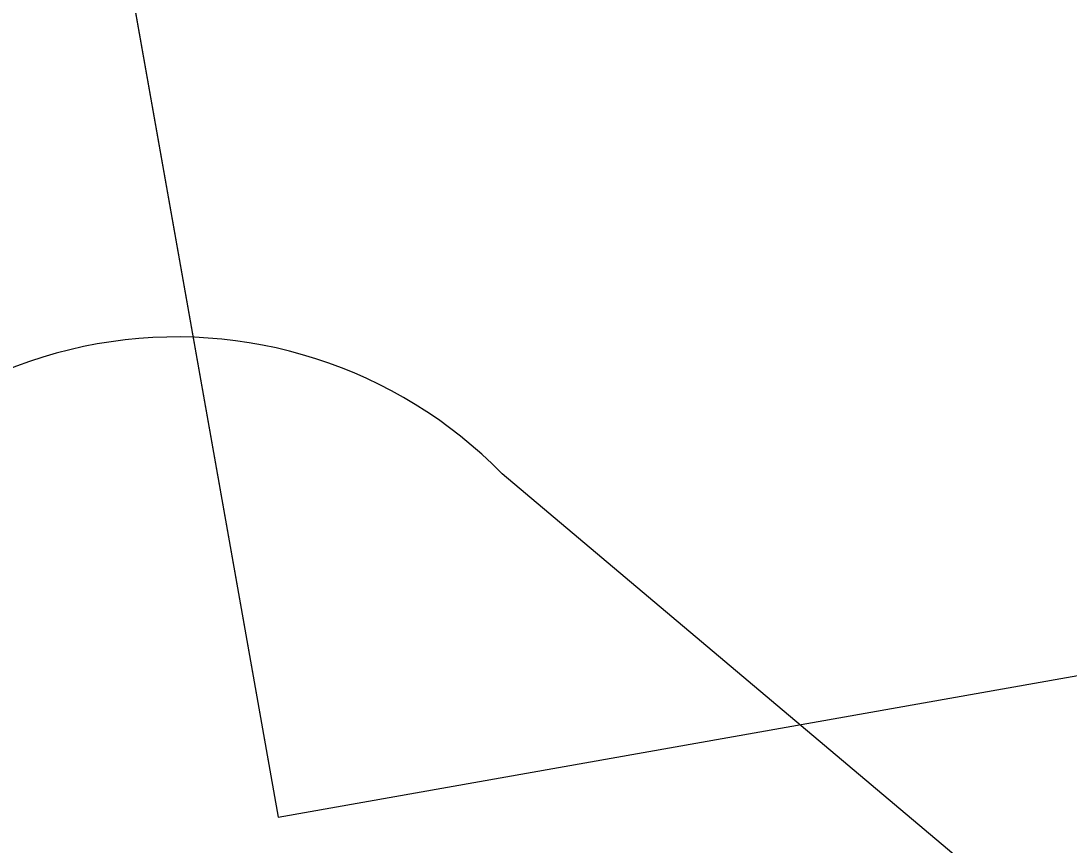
# Model space of a CAD drawing. Header units: millimetres. Extents: x -13407 to 95998, y -2611 to 109495.
# Drawn here: x 15222.099 to 15222.8, y 50708.769 to 50709.321 of the extents above; entities that cross this region are included whole.
import ezdxf
from ezdxf import colors
from ezdxf.entities.mleader import LeaderData, LeaderLine
from ezdxf.math import Vec2, Vec3

# ---------------------------------------------------------------- set-up
doc = ezdxf.new("R2010")
doc.units = ezdxf.units.MM
for name, color, linetype, lineweight in [('АР_Отметки', 250, 'Continuous', 15), ('АР_Размеры', 175, 'Continuous', 9), ('АР_Сущ Несущая стена', 202, 'Continuous', 30)]:
    doc.layers.add(name, color=color, linetype=linetype, lineweight=lineweight)
doc.styles.add('ISOCPEUR', font='isocpeur.ttf', dxfattribs={"width": 0.7})

# ---------------------------------------------------------------- blocks, each defined once
blk = doc.blocks.new('_DotSmall')
at = {"color": 0, "linetype": 'ByBlock', "const_width": 0.5}
blk.add_lwpolyline([(-0.0625, 0, 1), (0.0625, 0, 1)], format="xyb", close=True, dxfattribs=at)

msp = doc.modelspace()

# ---------------------------------------------------------------- linework, layer by layer
at = {"layer": 'АР_Размеры', "color": 5}
msp.add_lwpolyline([(15222.27068, 50708.78751), (15272.55145, 50717.69913), (15272.38122, 50718.65956), (15222.10046, 50709.74794)], close=True, dxfattribs=at)
msp.add_lwpolyline([(15222.27068, 50708.78751), (15272.55145, 50717.69913), (15272.38122, 50718.65956), (15222.10046, 50709.74794)], close=True, dxfattribs=at)
msp.add_lwpolyline([(15222.27068, 50708.78751), (15272.55145, 50717.69913), (15272.38122, 50718.65956), (15222.10046, 50709.74794)], close=True, dxfattribs=at)
msp.add_lwpolyline([(15222.27068, 50708.78751), (15272.55145, 50717.69913), (15272.38122, 50718.65956), (15222.10046, 50709.74794)], close=True, dxfattribs=at)
msp.add_lwpolyline([(15222.27068, 50708.78751), (15272.55145, 50717.69913), (15272.38122, 50718.65956), (15222.10046, 50709.74794)], close=True, dxfattribs=at)
msp.add_lwpolyline([(15222.27068, 50708.78751), (15272.55145, 50717.69913), (15272.38122, 50718.65956), (15222.10046, 50709.74794)], close=True, dxfattribs=at)
msp.add_lwpolyline([(15222.27068, 50708.78751), (15272.55145, 50717.69913), (15272.38122, 50718.65956), (15222.10046, 50709.74794)], close=True, dxfattribs=at)
msp.add_lwpolyline([(15222.27068, 50708.78751), (15272.55145, 50717.69913), (15272.38122, 50718.65956), (15222.10046, 50709.74794)], close=True, dxfattribs=at)
msp.add_lwpolyline([(15222.27068, 50708.78751), (15272.55145, 50717.69913), (15272.38122, 50718.65956), (15222.10046, 50709.74794)], close=True, dxfattribs=at)
msp.add_lwpolyline([(15222.27068, 50708.78751), (15272.55145, 50717.69913), (15272.38122, 50718.65956), (15222.10046, 50709.74794)], close=True, dxfattribs=at)
msp.add_lwpolyline([(15222.27068, 50708.78751), (15272.55145, 50717.69913), (15272.38122, 50718.65956), (15222.10046, 50709.74794)], close=True, dxfattribs=at)
msp.add_lwpolyline([(15222.27068, 50708.78751), (15272.55145, 50717.69913), (15272.38122, 50718.65956), (15222.10046, 50709.74794)], close=True, dxfattribs=at)
msp.add_lwpolyline([(15222.27068, 50708.78751), (15272.55145, 50717.69913), (15272.38122, 50718.65956), (15222.10046, 50709.74794)], close=True, dxfattribs=at)
msp.add_lwpolyline([(15222.27068, 50708.78751), (15272.55145, 50717.69913), (15272.38122, 50718.65956), (15222.10046, 50709.74794)], close=True, dxfattribs=at)
msp.add_lwpolyline([(15222.27068, 50708.78751), (15272.55145, 50717.69913), (15272.38122, 50718.65956), (15222.10046, 50709.74794)], close=True, dxfattribs=at)
msp.add_lwpolyline([(15222.27068, 50708.78751), (15272.55145, 50717.69913), (15272.38122, 50718.65956), (15222.10046, 50709.74794)], close=True, dxfattribs=at)
msp.add_lwpolyline([(15222.27068, 50708.78751), (15272.55145, 50717.69913), (15272.38122, 50718.65956), (15222.10046, 50709.74794)], close=True, dxfattribs=at)
msp.add_lwpolyline([(15222.27068, 50708.78751), (15272.55145, 50717.69913), (15272.38122, 50718.65956), (15222.10046, 50709.74794)], close=True, dxfattribs=at)
msp.add_lwpolyline([(15222.27068, 50708.78751), (15272.55145, 50717.69913), (15272.38122, 50718.65956), (15222.10046, 50709.74794)], close=True, dxfattribs=at)
msp.add_lwpolyline([(15222.27068, 50708.78751), (15272.55145, 50717.69913), (15272.38122, 50718.65956), (15222.10046, 50709.74794)], close=True, dxfattribs=at)
msp.add_lwpolyline([(15222.27068, 50708.78751), (15272.55145, 50717.69913), (15272.38122, 50718.65956), (15222.10046, 50709.74794)], close=True, dxfattribs=at)
msp.add_lwpolyline([(15222.27068, 50708.78751), (15272.55145, 50717.69913), (15272.38122, 50718.65956), (15222.10046, 50709.74794)], close=True, dxfattribs=at)
msp.add_lwpolyline([(15222.27068, 50708.78751), (15272.55145, 50717.69913), (15272.38122, 50718.65956), (15222.10046, 50709.74794)], close=True, dxfattribs=at)
msp.add_lwpolyline([(15222.27068, 50708.78751), (15272.55145, 50717.69913), (15272.38122, 50718.65956), (15222.10046, 50709.74794)], close=True, dxfattribs=at)
msp.add_lwpolyline([(15222.27068, 50708.78751), (15272.55145, 50717.69913), (15272.38122, 50718.65956), (15222.10046, 50709.74794)], close=True, dxfattribs=at)
msp.add_lwpolyline([(15222.27068, 50708.78751), (15272.55145, 50717.69913), (15272.38122, 50718.65956), (15222.10046, 50709.74794)], close=True, dxfattribs=at)
msp.add_lwpolyline([(15222.27068, 50708.78751), (15272.55145, 50717.69913), (15272.38122, 50718.65956), (15222.10046, 50709.74794)], close=True, dxfattribs=at)
msp.add_lwpolyline([(15222.27068, 50708.78751), (15272.55145, 50717.69913), (15272.38122, 50718.65956), (15222.10046, 50709.74794)], close=True, dxfattribs=at)
msp.add_lwpolyline([(15222.27068, 50708.78751), (15272.55145, 50717.69913), (15272.38122, 50718.65956), (15222.10046, 50709.74794)], close=True, dxfattribs=at)
msp.add_lwpolyline([(15222.27068, 50708.78751), (15272.55145, 50717.69913), (15272.38122, 50718.65956), (15222.10046, 50709.74794)], close=True, dxfattribs=at)
msp.add_lwpolyline([(15222.27068, 50708.78751), (15272.55145, 50717.69913), (15272.38122, 50718.65956), (15222.10046, 50709.74794)], close=True, dxfattribs=at)
msp.add_lwpolyline([(15222.27068, 50708.78751), (15272.55145, 50717.69913), (15272.38122, 50718.65956), (15222.10046, 50709.74794)], close=True, dxfattribs=at)
msp.add_lwpolyline([(15222.27068, 50708.78751), (15272.55145, 50717.69913), (15272.38122, 50718.65956), (15222.10046, 50709.74794)], close=True, dxfattribs=at)
msp.add_lwpolyline([(15222.27068, 50708.78751), (15272.55145, 50717.69913), (15272.38122, 50718.65956), (15222.10046, 50709.74794)], close=True, dxfattribs=at)
msp.add_lwpolyline([(15222.27068, 50708.78751), (15272.55145, 50717.69913), (15272.38122, 50718.65956), (15222.10046, 50709.74794)], close=True, dxfattribs=at)
msp.add_lwpolyline([(15222.27068, 50708.78751), (15272.55145, 50717.69913), (15272.38122, 50718.65956), (15222.10046, 50709.74794)], close=True, dxfattribs=at)
msp.add_lwpolyline([(15222.27068, 50708.78751), (15272.55145, 50717.69913), (15272.38122, 50718.65956), (15222.10046, 50709.74794)], close=True, dxfattribs=at)
msp.add_lwpolyline([(15222.27068, 50708.78751), (15272.55145, 50717.69913), (15272.38122, 50718.65956), (15222.10046, 50709.74794)], close=True, dxfattribs=at)
msp.add_lwpolyline([(15222.27068, 50708.78751), (15272.55145, 50717.69913), (15272.38122, 50718.65956), (15222.10046, 50709.74794)], close=True, dxfattribs=at)
msp.add_lwpolyline([(15222.27068, 50708.78751), (15272.55145, 50717.69913), (15272.38122, 50718.65956), (15222.10046, 50709.74794)], close=True, dxfattribs=at)
msp.add_lwpolyline([(15222.27068, 50708.78751), (15272.55145, 50717.69913), (15272.38122, 50718.65956), (15222.10046, 50709.74794)], close=True, dxfattribs=at)
msp.add_lwpolyline([(15222.27068, 50708.78751), (15272.55145, 50717.69913), (15272.38122, 50718.65956), (15222.10046, 50709.74794)], close=True, dxfattribs=at)
msp.add_lwpolyline([(15222.27068, 50708.78751), (15272.55145, 50717.69913), (15272.38122, 50718.65956), (15222.10046, 50709.74794)], close=True, dxfattribs=at)
msp.add_lwpolyline([(15222.27068, 50708.78751), (15272.55145, 50717.69913), (15272.38122, 50718.65956), (15222.10046, 50709.74794)], close=True, dxfattribs=at)
msp.add_lwpolyline([(15222.27068, 50708.78751), (15272.55145, 50717.69913), (15272.38122, 50718.65956), (15222.10046, 50709.74794)], close=True, dxfattribs=at)
msp.add_lwpolyline([(15222.27068, 50708.78751), (15272.55145, 50717.69913), (15272.38122, 50718.65956), (15222.10046, 50709.74794)], close=True, dxfattribs=at)
msp.add_lwpolyline([(15222.27068, 50708.78751), (15272.55145, 50717.69913), (15272.38122, 50718.65956), (15222.10046, 50709.74794)], close=True, dxfattribs=at)
msp.add_lwpolyline([(15222.27068, 50708.78751), (15272.55145, 50717.69913), (15272.38122, 50718.65956), (15222.10046, 50709.74794)], close=True, dxfattribs=at)
msp.add_lwpolyline([(15222.27068, 50708.78751), (15272.55145, 50717.69913), (15272.38122, 50718.65956), (15222.10046, 50709.74794)], close=True, dxfattribs=at)
msp.add_lwpolyline([(15222.27068, 50708.78751), (15272.55145, 50717.69913), (15272.38122, 50718.65956), (15222.10046, 50709.74794)], close=True, dxfattribs=at)
msp.add_lwpolyline([(15222.27068, 50708.78751), (15272.55145, 50717.69913), (15272.38122, 50718.65956), (15222.10046, 50709.74794)], close=True, dxfattribs=at)
msp.add_lwpolyline([(15222.27068, 50708.78751), (15272.55145, 50717.69913), (15272.38122, 50718.65956), (15222.10046, 50709.74794)], close=True, dxfattribs=at)
msp.add_lwpolyline([(15222.27068, 50708.78751), (15272.55145, 50717.69913), (15272.38122, 50718.65956), (15222.10046, 50709.74794)], close=True, dxfattribs=at)
msp.add_lwpolyline([(15222.27068, 50708.78751), (15272.55145, 50717.69913), (15272.38122, 50718.65956), (15222.10046, 50709.74794)], close=True, dxfattribs=at)
msp.add_lwpolyline([(15222.27068, 50708.78751), (15272.55145, 50717.69913), (15272.38122, 50718.65956), (15222.10046, 50709.74794)], close=True, dxfattribs=at)
msp.add_lwpolyline([(15222.27068, 50708.78751), (15272.55145, 50717.69913), (15272.38122, 50718.65956), (15222.10046, 50709.74794)], close=True, dxfattribs=at)
at = {"layer": 'АР_Размеры', "color": 5, "lineweight": 0, "ltscale": 100, "transparency": 33554687}
msp.add_lwpolyline([(15237.3595, 50711.66521, 0.035408), (15229.97134, 50710.35575), (15229.61882, 50709.55034, -0.527868), (15229.12324, 50709.4625), (15228.51539, 50710.09771, 0.527868), (15228.01981, 50710.00987), (15227.54718, 50709.18317, -0.527868), (15227.05161, 50709.09533), (15226.44376, 50709.73054, 0.527868), (15225.94818, 50709.6427), (15225.59566, 50708.83728, -0.527868), (15225.10008, 50708.74945), (15224.49217, 50709.38464, 0.527868), (15223.99659, 50709.29681), (15223.64407, 50708.49139, -0.527868), (15223.14849, 50708.40355), (15222.42059, 50709.01748, 0.527868), (15221.92501, 50708.92965), (15221.57243, 50708.12422, -0.527868)], format="xyb", dxfattribs=at)
msp.add_lwpolyline([(15237.3595, 50711.66521, 0.035408), (15229.97134, 50710.35575), (15229.61882, 50709.55034, -0.527868), (15229.12324, 50709.4625), (15228.51539, 50710.09771, 0.527868), (15228.01981, 50710.00987), (15227.54718, 50709.18317, -0.527868), (15227.05161, 50709.09533), (15226.44376, 50709.73054, 0.527868), (15225.94818, 50709.6427), (15225.59566, 50708.83728, -0.527868), (15225.10008, 50708.74945), (15224.49217, 50709.38464, 0.527868), (15223.99659, 50709.29681), (15223.64407, 50708.49139, -0.527868), (15223.14849, 50708.40355), (15222.42059, 50709.01748, 0.527868), (15221.92501, 50708.92965), (15221.57243, 50708.12422, -0.527868)], format="xyb", dxfattribs=at)
msp.add_lwpolyline([(15237.3595, 50711.66521, 0.035408), (15229.97134, 50710.35575), (15229.61882, 50709.55034, -0.527868), (15229.12324, 50709.4625), (15228.51539, 50710.09771, 0.527868), (15228.01981, 50710.00987), (15227.54718, 50709.18317, -0.527868), (15227.05161, 50709.09533), (15226.44376, 50709.73054, 0.527868), (15225.94818, 50709.6427), (15225.59566, 50708.83728, -0.527868), (15225.10008, 50708.74945), (15224.49217, 50709.38464, 0.527868), (15223.99659, 50709.29681), (15223.64407, 50708.49139, -0.527868), (15223.14849, 50708.40355), (15222.42059, 50709.01748, 0.527868), (15221.92501, 50708.92965), (15221.57243, 50708.12422, -0.527868)], format="xyb", dxfattribs=at)
msp.add_lwpolyline([(15237.3595, 50711.66521, 0.035408), (15229.97134, 50710.35575), (15229.61882, 50709.55034, -0.527868), (15229.12324, 50709.4625), (15228.51539, 50710.09771, 0.527868), (15228.01981, 50710.00987), (15227.54718, 50709.18317, -0.527868), (15227.05161, 50709.09533), (15226.44376, 50709.73054, 0.527868), (15225.94818, 50709.6427), (15225.59566, 50708.83728, -0.527868), (15225.10008, 50708.74945), (15224.49217, 50709.38464, 0.527868), (15223.99659, 50709.29681), (15223.64407, 50708.49139, -0.527868), (15223.14849, 50708.40355), (15222.42059, 50709.01748, 0.527868), (15221.92501, 50708.92965), (15221.57243, 50708.12422, -0.527868)], format="xyb", dxfattribs=at)
msp.add_lwpolyline([(15237.3595, 50711.66521, 0.035408), (15229.97134, 50710.35575), (15229.61882, 50709.55034, -0.527868), (15229.12324, 50709.4625), (15228.51539, 50710.09771, 0.527868), (15228.01981, 50710.00987), (15227.54718, 50709.18317, -0.527868), (15227.05161, 50709.09533), (15226.44376, 50709.73054, 0.527868), (15225.94818, 50709.6427), (15225.59566, 50708.83728, -0.527868), (15225.10008, 50708.74945), (15224.49217, 50709.38464, 0.527868), (15223.99659, 50709.29681), (15223.64407, 50708.49139, -0.527868), (15223.14849, 50708.40355), (15222.42059, 50709.01748, 0.527868), (15221.92501, 50708.92965), (15221.57243, 50708.12422, -0.527868)], format="xyb", dxfattribs=at)
msp.add_lwpolyline([(15237.3595, 50711.66521, 0.035408), (15229.97134, 50710.35575), (15229.61882, 50709.55034, -0.527868), (15229.12324, 50709.4625), (15228.51539, 50710.09771, 0.527868), (15228.01981, 50710.00987), (15227.54718, 50709.18317, -0.527868), (15227.05161, 50709.09533), (15226.44376, 50709.73054, 0.527868), (15225.94818, 50709.6427), (15225.59566, 50708.83728, -0.527868), (15225.10008, 50708.74945), (15224.49217, 50709.38464, 0.527868), (15223.99659, 50709.29681), (15223.64407, 50708.49139, -0.527868), (15223.14849, 50708.40355), (15222.42059, 50709.01748, 0.527868), (15221.92501, 50708.92965), (15221.57243, 50708.12422, -0.527868)], format="xyb", dxfattribs=at)
msp.add_lwpolyline([(15237.3595, 50711.66521, 0.035408), (15229.97134, 50710.35575), (15229.61882, 50709.55034, -0.527868), (15229.12324, 50709.4625), (15228.51539, 50710.09771, 0.527868), (15228.01981, 50710.00987), (15227.54718, 50709.18317, -0.527868), (15227.05161, 50709.09533), (15226.44376, 50709.73054, 0.527868), (15225.94818, 50709.6427), (15225.59566, 50708.83728, -0.527868), (15225.10008, 50708.74945), (15224.49217, 50709.38464, 0.527868), (15223.99659, 50709.29681), (15223.64407, 50708.49139, -0.527868), (15223.14849, 50708.40355), (15222.42059, 50709.01748, 0.527868), (15221.92501, 50708.92965), (15221.57243, 50708.12422, -0.527868)], format="xyb", dxfattribs=at)
msp.add_lwpolyline([(15237.3595, 50711.66521, 0.035408), (15229.97134, 50710.35575), (15229.61882, 50709.55034, -0.527868), (15229.12324, 50709.4625), (15228.51539, 50710.09771, 0.527868), (15228.01981, 50710.00987), (15227.54718, 50709.18317, -0.527868), (15227.05161, 50709.09533), (15226.44376, 50709.73054, 0.527868), (15225.94818, 50709.6427), (15225.59566, 50708.83728, -0.527868), (15225.10008, 50708.74945), (15224.49217, 50709.38464, 0.527868), (15223.99659, 50709.29681), (15223.64407, 50708.49139, -0.527868), (15223.14849, 50708.40355), (15222.42059, 50709.01748, 0.527868), (15221.92501, 50708.92965), (15221.57243, 50708.12422, -0.527868)], format="xyb", dxfattribs=at)
msp.add_lwpolyline([(15237.3595, 50711.66521, 0.035408), (15229.97134, 50710.35575), (15229.61882, 50709.55034, -0.527868), (15229.12324, 50709.4625), (15228.51539, 50710.09771, 0.527868), (15228.01981, 50710.00987), (15227.54718, 50709.18317, -0.527868), (15227.05161, 50709.09533), (15226.44376, 50709.73054, 0.527868), (15225.94818, 50709.6427), (15225.59566, 50708.83728, -0.527868), (15225.10008, 50708.74945), (15224.49217, 50709.38464, 0.527868), (15223.99659, 50709.29681), (15223.64407, 50708.49139, -0.527868), (15223.14849, 50708.40355), (15222.42059, 50709.01748, 0.527868), (15221.92501, 50708.92965), (15221.57243, 50708.12422, -0.527868)], format="xyb", dxfattribs=at)
msp.add_lwpolyline([(15237.3595, 50711.66521, 0.035408), (15229.97134, 50710.35575), (15229.61882, 50709.55034, -0.527868), (15229.12324, 50709.4625), (15228.51539, 50710.09771, 0.527868), (15228.01981, 50710.00987), (15227.54718, 50709.18317, -0.527868), (15227.05161, 50709.09533), (15226.44376, 50709.73054, 0.527868), (15225.94818, 50709.6427), (15225.59566, 50708.83728, -0.527868), (15225.10008, 50708.74945), (15224.49217, 50709.38464, 0.527868), (15223.99659, 50709.29681), (15223.64407, 50708.49139, -0.527868), (15223.14849, 50708.40355), (15222.42059, 50709.01748, 0.527868), (15221.92501, 50708.92965), (15221.57243, 50708.12422, -0.527868)], format="xyb", dxfattribs=at)
msp.add_lwpolyline([(15237.3595, 50711.66521, 0.035408), (15229.97134, 50710.35575), (15229.61882, 50709.55034, -0.527868), (15229.12324, 50709.4625), (15228.51539, 50710.09771, 0.527868), (15228.01981, 50710.00987), (15227.54718, 50709.18317, -0.527868), (15227.05161, 50709.09533), (15226.44376, 50709.73054, 0.527868), (15225.94818, 50709.6427), (15225.59566, 50708.83728, -0.527868), (15225.10008, 50708.74945), (15224.49217, 50709.38464, 0.527868), (15223.99659, 50709.29681), (15223.64407, 50708.49139, -0.527868), (15223.14849, 50708.40355), (15222.42059, 50709.01748, 0.527868), (15221.92501, 50708.92965), (15221.57243, 50708.12422, -0.527868)], format="xyb", dxfattribs=at)
msp.add_lwpolyline([(15237.3595, 50711.66521, 0.035408), (15229.97134, 50710.35575), (15229.61882, 50709.55034, -0.527868), (15229.12324, 50709.4625), (15228.51539, 50710.09771, 0.527868), (15228.01981, 50710.00987), (15227.54718, 50709.18317, -0.527868), (15227.05161, 50709.09533), (15226.44376, 50709.73054, 0.527868), (15225.94818, 50709.6427), (15225.59566, 50708.83728, -0.527868), (15225.10008, 50708.74945), (15224.49217, 50709.38464, 0.527868), (15223.99659, 50709.29681), (15223.64407, 50708.49139, -0.527868), (15223.14849, 50708.40355), (15222.42059, 50709.01748, 0.527868), (15221.92501, 50708.92965), (15221.57243, 50708.12422, -0.527868)], format="xyb", dxfattribs=at)
msp.add_lwpolyline([(15237.3595, 50711.66521, 0.035408), (15229.97134, 50710.35575), (15229.61882, 50709.55034, -0.527868), (15229.12324, 50709.4625), (15228.51539, 50710.09771, 0.527868), (15228.01981, 50710.00987), (15227.54718, 50709.18317, -0.527868), (15227.05161, 50709.09533), (15226.44376, 50709.73054, 0.527868), (15225.94818, 50709.6427), (15225.59566, 50708.83728, -0.527868), (15225.10008, 50708.74945), (15224.49217, 50709.38464, 0.527868), (15223.99659, 50709.29681), (15223.64407, 50708.49139, -0.527868), (15223.14849, 50708.40355), (15222.42059, 50709.01748, 0.527868), (15221.92501, 50708.92965), (15221.57243, 50708.12422, -0.527868)], format="xyb", dxfattribs=at)
msp.add_lwpolyline([(15237.3595, 50711.66521, 0.035408), (15229.97134, 50710.35575), (15229.61882, 50709.55034, -0.527868), (15229.12324, 50709.4625), (15228.51539, 50710.09771, 0.527868), (15228.01981, 50710.00987), (15227.54718, 50709.18317, -0.527868), (15227.05161, 50709.09533), (15226.44376, 50709.73054, 0.527868), (15225.94818, 50709.6427), (15225.59566, 50708.83728, -0.527868), (15225.10008, 50708.74945), (15224.49217, 50709.38464, 0.527868), (15223.99659, 50709.29681), (15223.64407, 50708.49139, -0.527868), (15223.14849, 50708.40355), (15222.42059, 50709.01748, 0.527868), (15221.92501, 50708.92965), (15221.57243, 50708.12422, -0.527868)], format="xyb", dxfattribs=at)
msp.add_lwpolyline([(15237.3595, 50711.66521, 0.035408), (15229.97134, 50710.35575), (15229.61882, 50709.55034, -0.527868), (15229.12324, 50709.4625), (15228.51539, 50710.09771, 0.527868), (15228.01981, 50710.00987), (15227.54718, 50709.18317, -0.527868), (15227.05161, 50709.09533), (15226.44376, 50709.73054, 0.527868), (15225.94818, 50709.6427), (15225.59566, 50708.83728, -0.527868), (15225.10008, 50708.74945), (15224.49217, 50709.38464, 0.527868), (15223.99659, 50709.29681), (15223.64407, 50708.49139, -0.527868), (15223.14849, 50708.40355), (15222.42059, 50709.01748, 0.527868), (15221.92501, 50708.92965), (15221.57243, 50708.12422, -0.527868)], format="xyb", dxfattribs=at)
msp.add_lwpolyline([(15237.3595, 50711.66521, 0.035408), (15229.97134, 50710.35575), (15229.61882, 50709.55034, -0.527868), (15229.12324, 50709.4625), (15228.51539, 50710.09771, 0.527868), (15228.01981, 50710.00987), (15227.54718, 50709.18317, -0.527868), (15227.05161, 50709.09533), (15226.44376, 50709.73054, 0.527868), (15225.94818, 50709.6427), (15225.59566, 50708.83728, -0.527868), (15225.10008, 50708.74945), (15224.49217, 50709.38464, 0.527868), (15223.99659, 50709.29681), (15223.64407, 50708.49139, -0.527868), (15223.14849, 50708.40355), (15222.42059, 50709.01748, 0.527868), (15221.92501, 50708.92965), (15221.57243, 50708.12422, -0.527868)], format="xyb", dxfattribs=at)
msp.add_lwpolyline([(15237.3595, 50711.66521, 0.035408), (15229.97134, 50710.35575), (15229.61882, 50709.55034, -0.527868), (15229.12324, 50709.4625), (15228.51539, 50710.09771, 0.527868), (15228.01981, 50710.00987), (15227.54718, 50709.18317, -0.527868), (15227.05161, 50709.09533), (15226.44376, 50709.73054, 0.527868), (15225.94818, 50709.6427), (15225.59566, 50708.83728, -0.527868), (15225.10008, 50708.74945), (15224.49217, 50709.38464, 0.527868), (15223.99659, 50709.29681), (15223.64407, 50708.49139, -0.527868), (15223.14849, 50708.40355), (15222.42059, 50709.01748, 0.527868), (15221.92501, 50708.92965), (15221.57243, 50708.12422, -0.527868)], format="xyb", dxfattribs=at)
msp.add_lwpolyline([(15237.3595, 50711.66521, 0.035408), (15229.97134, 50710.35575), (15229.61882, 50709.55034, -0.527868), (15229.12324, 50709.4625), (15228.51539, 50710.09771, 0.527868), (15228.01981, 50710.00987), (15227.54718, 50709.18317, -0.527868), (15227.05161, 50709.09533), (15226.44376, 50709.73054, 0.527868), (15225.94818, 50709.6427), (15225.59566, 50708.83728, -0.527868), (15225.10008, 50708.74945), (15224.49217, 50709.38464, 0.527868), (15223.99659, 50709.29681), (15223.64407, 50708.49139, -0.527868), (15223.14849, 50708.40355), (15222.42059, 50709.01748, 0.527868), (15221.92501, 50708.92965), (15221.57243, 50708.12422, -0.527868)], format="xyb", dxfattribs=at)
msp.add_lwpolyline([(15237.3595, 50711.66521, 0.035408), (15229.97134, 50710.35575), (15229.61882, 50709.55034, -0.527868), (15229.12324, 50709.4625), (15228.51539, 50710.09771, 0.527868), (15228.01981, 50710.00987), (15227.54718, 50709.18317, -0.527868), (15227.05161, 50709.09533), (15226.44376, 50709.73054, 0.527868), (15225.94818, 50709.6427), (15225.59566, 50708.83728, -0.527868), (15225.10008, 50708.74945), (15224.49217, 50709.38464, 0.527868), (15223.99659, 50709.29681), (15223.64407, 50708.49139, -0.527868), (15223.14849, 50708.40355), (15222.42059, 50709.01748, 0.527868), (15221.92501, 50708.92965), (15221.57243, 50708.12422, -0.527868)], format="xyb", dxfattribs=at)
msp.add_lwpolyline([(15237.3595, 50711.66521, 0.035408), (15229.97134, 50710.35575), (15229.61882, 50709.55034, -0.527868), (15229.12324, 50709.4625), (15228.51539, 50710.09771, 0.527868), (15228.01981, 50710.00987), (15227.54718, 50709.18317, -0.527868), (15227.05161, 50709.09533), (15226.44376, 50709.73054, 0.527868), (15225.94818, 50709.6427), (15225.59566, 50708.83728, -0.527868), (15225.10008, 50708.74945), (15224.49217, 50709.38464, 0.527868), (15223.99659, 50709.29681), (15223.64407, 50708.49139, -0.527868), (15223.14849, 50708.40355), (15222.42059, 50709.01748, 0.527868), (15221.92501, 50708.92965), (15221.57243, 50708.12422, -0.527868)], format="xyb", dxfattribs=at)
msp.add_lwpolyline([(15237.3595, 50711.66521, 0.035408), (15229.97134, 50710.35575), (15229.61882, 50709.55034, -0.527868), (15229.12324, 50709.4625), (15228.51539, 50710.09771, 0.527868), (15228.01981, 50710.00987), (15227.54718, 50709.18317, -0.527868), (15227.05161, 50709.09533), (15226.44376, 50709.73054, 0.527868), (15225.94818, 50709.6427), (15225.59566, 50708.83728, -0.527868), (15225.10008, 50708.74945), (15224.49217, 50709.38464, 0.527868), (15223.99659, 50709.29681), (15223.64407, 50708.49139, -0.527868), (15223.14849, 50708.40355), (15222.42059, 50709.01748, 0.527868), (15221.92501, 50708.92965), (15221.57243, 50708.12422, -0.527868)], format="xyb", dxfattribs=at)
msp.add_lwpolyline([(15237.3595, 50711.66521, 0.035408), (15229.97134, 50710.35575), (15229.61882, 50709.55034, -0.527868), (15229.12324, 50709.4625), (15228.51539, 50710.09771, 0.527868), (15228.01981, 50710.00987), (15227.54718, 50709.18317, -0.527868), (15227.05161, 50709.09533), (15226.44376, 50709.73054, 0.527868), (15225.94818, 50709.6427), (15225.59566, 50708.83728, -0.527868), (15225.10008, 50708.74945), (15224.49217, 50709.38464, 0.527868), (15223.99659, 50709.29681), (15223.64407, 50708.49139, -0.527868), (15223.14849, 50708.40355), (15222.42059, 50709.01748, 0.527868), (15221.92501, 50708.92965), (15221.57243, 50708.12422, -0.527868)], format="xyb", dxfattribs=at)
msp.add_lwpolyline([(15237.3595, 50711.66521, 0.035408), (15229.97134, 50710.35575), (15229.61882, 50709.55034, -0.527868), (15229.12324, 50709.4625), (15228.51539, 50710.09771, 0.527868), (15228.01981, 50710.00987), (15227.54718, 50709.18317, -0.527868), (15227.05161, 50709.09533), (15226.44376, 50709.73054, 0.527868), (15225.94818, 50709.6427), (15225.59566, 50708.83728, -0.527868), (15225.10008, 50708.74945), (15224.49217, 50709.38464, 0.527868), (15223.99659, 50709.29681), (15223.64407, 50708.49139, -0.527868), (15223.14849, 50708.40355), (15222.42059, 50709.01748, 0.527868), (15221.92501, 50708.92965), (15221.57243, 50708.12422, -0.527868)], format="xyb", dxfattribs=at)
msp.add_lwpolyline([(15237.3595, 50711.66521, 0.035408), (15229.97134, 50710.35575), (15229.61882, 50709.55034, -0.527868), (15229.12324, 50709.4625), (15228.51539, 50710.09771, 0.527868), (15228.01981, 50710.00987), (15227.54718, 50709.18317, -0.527868), (15227.05161, 50709.09533), (15226.44376, 50709.73054, 0.527868), (15225.94818, 50709.6427), (15225.59566, 50708.83728, -0.527868), (15225.10008, 50708.74945), (15224.49217, 50709.38464, 0.527868), (15223.99659, 50709.29681), (15223.64407, 50708.49139, -0.527868), (15223.14849, 50708.40355), (15222.42059, 50709.01748, 0.527868), (15221.92501, 50708.92965), (15221.57243, 50708.12422, -0.527868)], format="xyb", dxfattribs=at)
msp.add_lwpolyline([(15237.3595, 50711.66521, 0.035408), (15229.97134, 50710.35575), (15229.61882, 50709.55034, -0.527868), (15229.12324, 50709.4625), (15228.51539, 50710.09771, 0.527868), (15228.01981, 50710.00987), (15227.54718, 50709.18317, -0.527868), (15227.05161, 50709.09533), (15226.44376, 50709.73054, 0.527868), (15225.94818, 50709.6427), (15225.59566, 50708.83728, -0.527868), (15225.10008, 50708.74945), (15224.49217, 50709.38464, 0.527868), (15223.99659, 50709.29681), (15223.64407, 50708.49139, -0.527868), (15223.14849, 50708.40355), (15222.42059, 50709.01748, 0.527868), (15221.92501, 50708.92965), (15221.57243, 50708.12422, -0.527868)], format="xyb", dxfattribs=at)
msp.add_lwpolyline([(15237.3595, 50711.66521, 0.035408), (15229.97134, 50710.35575), (15229.61882, 50709.55034, -0.527868), (15229.12324, 50709.4625), (15228.51539, 50710.09771, 0.527868), (15228.01981, 50710.00987), (15227.54718, 50709.18317, -0.527868), (15227.05161, 50709.09533), (15226.44376, 50709.73054, 0.527868), (15225.94818, 50709.6427), (15225.59566, 50708.83728, -0.527868), (15225.10008, 50708.74945), (15224.49217, 50709.38464, 0.527868), (15223.99659, 50709.29681), (15223.64407, 50708.49139, -0.527868), (15223.14849, 50708.40355), (15222.42059, 50709.01748, 0.527868), (15221.92501, 50708.92965), (15221.57243, 50708.12422, -0.527868)], format="xyb", dxfattribs=at)
msp.add_lwpolyline([(15237.3595, 50711.66521, 0.035408), (15229.97134, 50710.35575), (15229.61882, 50709.55034, -0.527868), (15229.12324, 50709.4625), (15228.51539, 50710.09771, 0.527868), (15228.01981, 50710.00987), (15227.54718, 50709.18317, -0.527868), (15227.05161, 50709.09533), (15226.44376, 50709.73054, 0.527868), (15225.94818, 50709.6427), (15225.59566, 50708.83728, -0.527868), (15225.10008, 50708.74945), (15224.49217, 50709.38464, 0.527868), (15223.99659, 50709.29681), (15223.64407, 50708.49139, -0.527868), (15223.14849, 50708.40355), (15222.42059, 50709.01748, 0.527868), (15221.92501, 50708.92965), (15221.57243, 50708.12422, -0.527868)], format="xyb", dxfattribs=at)
msp.add_lwpolyline([(15237.3595, 50711.66521, 0.035408), (15229.97134, 50710.35575), (15229.61882, 50709.55034, -0.527868), (15229.12324, 50709.4625), (15228.51539, 50710.09771, 0.527868), (15228.01981, 50710.00987), (15227.54718, 50709.18317, -0.527868), (15227.05161, 50709.09533), (15226.44376, 50709.73054, 0.527868), (15225.94818, 50709.6427), (15225.59566, 50708.83728, -0.527868), (15225.10008, 50708.74945), (15224.49217, 50709.38464, 0.527868), (15223.99659, 50709.29681), (15223.64407, 50708.49139, -0.527868), (15223.14849, 50708.40355), (15222.42059, 50709.01748, 0.527868), (15221.92501, 50708.92965), (15221.57243, 50708.12422, -0.527868)], format="xyb", dxfattribs=at)
msp.add_lwpolyline([(15237.3595, 50711.66521, 0.035408), (15229.97134, 50710.35575), (15229.61882, 50709.55034, -0.527868), (15229.12324, 50709.4625), (15228.51539, 50710.09771, 0.527868), (15228.01981, 50710.00987), (15227.54718, 50709.18317, -0.527868), (15227.05161, 50709.09533), (15226.44376, 50709.73054, 0.527868), (15225.94818, 50709.6427), (15225.59566, 50708.83728, -0.527868), (15225.10008, 50708.74945), (15224.49217, 50709.38464, 0.527868), (15223.99659, 50709.29681), (15223.64407, 50708.49139, -0.527868), (15223.14849, 50708.40355), (15222.42059, 50709.01748, 0.527868), (15221.92501, 50708.92965), (15221.57243, 50708.12422, -0.527868)], format="xyb", dxfattribs=at)
msp.add_lwpolyline([(15237.3595, 50711.66521, 0.035408), (15229.97134, 50710.35575), (15229.61882, 50709.55034, -0.527868), (15229.12324, 50709.4625), (15228.51539, 50710.09771, 0.527868), (15228.01981, 50710.00987), (15227.54718, 50709.18317, -0.527868), (15227.05161, 50709.09533), (15226.44376, 50709.73054, 0.527868), (15225.94818, 50709.6427), (15225.59566, 50708.83728, -0.527868), (15225.10008, 50708.74945), (15224.49217, 50709.38464, 0.527868), (15223.99659, 50709.29681), (15223.64407, 50708.49139, -0.527868), (15223.14849, 50708.40355), (15222.42059, 50709.01748, 0.527868), (15221.92501, 50708.92965), (15221.57243, 50708.12422, -0.527868)], format="xyb", dxfattribs=at)
msp.add_lwpolyline([(15237.3595, 50711.66521, 0.035408), (15229.97134, 50710.35575), (15229.61882, 50709.55034, -0.527868), (15229.12324, 50709.4625), (15228.51539, 50710.09771, 0.527868), (15228.01981, 50710.00987), (15227.54718, 50709.18317, -0.527868), (15227.05161, 50709.09533), (15226.44376, 50709.73054, 0.527868), (15225.94818, 50709.6427), (15225.59566, 50708.83728, -0.527868), (15225.10008, 50708.74945), (15224.49217, 50709.38464, 0.527868), (15223.99659, 50709.29681), (15223.64407, 50708.49139, -0.527868), (15223.14849, 50708.40355), (15222.42059, 50709.01748, 0.527868), (15221.92501, 50708.92965), (15221.57243, 50708.12422, -0.527868)], format="xyb", dxfattribs=at)
msp.add_lwpolyline([(15237.3595, 50711.66521, 0.035408), (15229.97134, 50710.35575), (15229.61882, 50709.55034, -0.527868), (15229.12324, 50709.4625), (15228.51539, 50710.09771, 0.527868), (15228.01981, 50710.00987), (15227.54718, 50709.18317, -0.527868), (15227.05161, 50709.09533), (15226.44376, 50709.73054, 0.527868), (15225.94818, 50709.6427), (15225.59566, 50708.83728, -0.527868), (15225.10008, 50708.74945), (15224.49217, 50709.38464, 0.527868), (15223.99659, 50709.29681), (15223.64407, 50708.49139, -0.527868), (15223.14849, 50708.40355), (15222.42059, 50709.01748, 0.527868), (15221.92501, 50708.92965), (15221.57243, 50708.12422, -0.527868)], format="xyb", dxfattribs=at)
msp.add_lwpolyline([(15237.3595, 50711.66521, 0.035408), (15229.97134, 50710.35575), (15229.61882, 50709.55034, -0.527868), (15229.12324, 50709.4625), (15228.51539, 50710.09771, 0.527868), (15228.01981, 50710.00987), (15227.54718, 50709.18317, -0.527868), (15227.05161, 50709.09533), (15226.44376, 50709.73054, 0.527868), (15225.94818, 50709.6427), (15225.59566, 50708.83728, -0.527868), (15225.10008, 50708.74945), (15224.49217, 50709.38464, 0.527868), (15223.99659, 50709.29681), (15223.64407, 50708.49139, -0.527868), (15223.14849, 50708.40355), (15222.42059, 50709.01748, 0.527868), (15221.92501, 50708.92965), (15221.57243, 50708.12422, -0.527868)], format="xyb", dxfattribs=at)
msp.add_lwpolyline([(15237.3595, 50711.66521, 0.035408), (15229.97134, 50710.35575), (15229.61882, 50709.55034, -0.527868), (15229.12324, 50709.4625), (15228.51539, 50710.09771, 0.527868), (15228.01981, 50710.00987), (15227.54718, 50709.18317, -0.527868), (15227.05161, 50709.09533), (15226.44376, 50709.73054, 0.527868), (15225.94818, 50709.6427), (15225.59566, 50708.83728, -0.527868), (15225.10008, 50708.74945), (15224.49217, 50709.38464, 0.527868), (15223.99659, 50709.29681), (15223.64407, 50708.49139, -0.527868), (15223.14849, 50708.40355), (15222.42059, 50709.01748, 0.527868), (15221.92501, 50708.92965), (15221.57243, 50708.12422, -0.527868)], format="xyb", dxfattribs=at)
msp.add_lwpolyline([(15237.3595, 50711.66521, 0.035408), (15229.97134, 50710.35575), (15229.61882, 50709.55034, -0.527868), (15229.12324, 50709.4625), (15228.51539, 50710.09771, 0.527868), (15228.01981, 50710.00987), (15227.54718, 50709.18317, -0.527868), (15227.05161, 50709.09533), (15226.44376, 50709.73054, 0.527868), (15225.94818, 50709.6427), (15225.59566, 50708.83728, -0.527868), (15225.10008, 50708.74945), (15224.49217, 50709.38464, 0.527868), (15223.99659, 50709.29681), (15223.64407, 50708.49139, -0.527868), (15223.14849, 50708.40355), (15222.42059, 50709.01748, 0.527868), (15221.92501, 50708.92965), (15221.57243, 50708.12422, -0.527868)], format="xyb", dxfattribs=at)
msp.add_lwpolyline([(15237.3595, 50711.66521, 0.035408), (15229.97134, 50710.35575), (15229.61882, 50709.55034, -0.527868), (15229.12324, 50709.4625), (15228.51539, 50710.09771, 0.527868), (15228.01981, 50710.00987), (15227.54718, 50709.18317, -0.527868), (15227.05161, 50709.09533), (15226.44376, 50709.73054, 0.527868), (15225.94818, 50709.6427), (15225.59566, 50708.83728, -0.527868), (15225.10008, 50708.74945), (15224.49217, 50709.38464, 0.527868), (15223.99659, 50709.29681), (15223.64407, 50708.49139, -0.527868), (15223.14849, 50708.40355), (15222.42059, 50709.01748, 0.527868), (15221.92501, 50708.92965), (15221.57243, 50708.12422, -0.527868)], format="xyb", dxfattribs=at)
msp.add_lwpolyline([(15237.3595, 50711.66521, 0.035408), (15229.97134, 50710.35575), (15229.61882, 50709.55034, -0.527868), (15229.12324, 50709.4625), (15228.51539, 50710.09771, 0.527868), (15228.01981, 50710.00987), (15227.54718, 50709.18317, -0.527868), (15227.05161, 50709.09533), (15226.44376, 50709.73054, 0.527868), (15225.94818, 50709.6427), (15225.59566, 50708.83728, -0.527868), (15225.10008, 50708.74945), (15224.49217, 50709.38464, 0.527868), (15223.99659, 50709.29681), (15223.64407, 50708.49139, -0.527868), (15223.14849, 50708.40355), (15222.42059, 50709.01748, 0.527868), (15221.92501, 50708.92965), (15221.57243, 50708.12422, -0.527868)], format="xyb", dxfattribs=at)
msp.add_lwpolyline([(15237.3595, 50711.66521, 0.035408), (15229.97134, 50710.35575), (15229.61882, 50709.55034, -0.527868), (15229.12324, 50709.4625), (15228.51539, 50710.09771, 0.527868), (15228.01981, 50710.00987), (15227.54718, 50709.18317, -0.527868), (15227.05161, 50709.09533), (15226.44376, 50709.73054, 0.527868), (15225.94818, 50709.6427), (15225.59566, 50708.83728, -0.527868), (15225.10008, 50708.74945), (15224.49217, 50709.38464, 0.527868), (15223.99659, 50709.29681), (15223.64407, 50708.49139, -0.527868), (15223.14849, 50708.40355), (15222.42059, 50709.01748, 0.527868), (15221.92501, 50708.92965), (15221.57243, 50708.12422, -0.527868)], format="xyb", dxfattribs=at)
msp.add_lwpolyline([(15237.3595, 50711.66521, 0.035408), (15229.97134, 50710.35575), (15229.61882, 50709.55034, -0.527868), (15229.12324, 50709.4625), (15228.51539, 50710.09771, 0.527868), (15228.01981, 50710.00987), (15227.54718, 50709.18317, -0.527868), (15227.05161, 50709.09533), (15226.44376, 50709.73054, 0.527868), (15225.94818, 50709.6427), (15225.59566, 50708.83728, -0.527868), (15225.10008, 50708.74945), (15224.49217, 50709.38464, 0.527868), (15223.99659, 50709.29681), (15223.64407, 50708.49139, -0.527868), (15223.14849, 50708.40355), (15222.42059, 50709.01748, 0.527868), (15221.92501, 50708.92965), (15221.57243, 50708.12422, -0.527868)], format="xyb", dxfattribs=at)
msp.add_lwpolyline([(15237.3595, 50711.66521, 0.035408), (15229.97134, 50710.35575), (15229.61882, 50709.55034, -0.527868), (15229.12324, 50709.4625), (15228.51539, 50710.09771, 0.527868), (15228.01981, 50710.00987), (15227.54718, 50709.18317, -0.527868), (15227.05161, 50709.09533), (15226.44376, 50709.73054, 0.527868), (15225.94818, 50709.6427), (15225.59566, 50708.83728, -0.527868), (15225.10008, 50708.74945), (15224.49217, 50709.38464, 0.527868), (15223.99659, 50709.29681), (15223.64407, 50708.49139, -0.527868), (15223.14849, 50708.40355), (15222.42059, 50709.01748, 0.527868), (15221.92501, 50708.92965), (15221.57243, 50708.12422, -0.527868)], format="xyb", dxfattribs=at)
msp.add_lwpolyline([(15237.3595, 50711.66521, 0.035408), (15229.97134, 50710.35575), (15229.61882, 50709.55034, -0.527868), (15229.12324, 50709.4625), (15228.51539, 50710.09771, 0.527868), (15228.01981, 50710.00987), (15227.54718, 50709.18317, -0.527868), (15227.05161, 50709.09533), (15226.44376, 50709.73054, 0.527868), (15225.94818, 50709.6427), (15225.59566, 50708.83728, -0.527868), (15225.10008, 50708.74945), (15224.49217, 50709.38464, 0.527868), (15223.99659, 50709.29681), (15223.64407, 50708.49139, -0.527868), (15223.14849, 50708.40355), (15222.42059, 50709.01748, 0.527868), (15221.92501, 50708.92965), (15221.57243, 50708.12422, -0.527868)], format="xyb", dxfattribs=at)
msp.add_lwpolyline([(15237.3595, 50711.66521, 0.035408), (15229.97134, 50710.35575), (15229.61882, 50709.55034, -0.527868), (15229.12324, 50709.4625), (15228.51539, 50710.09771, 0.527868), (15228.01981, 50710.00987), (15227.54718, 50709.18317, -0.527868), (15227.05161, 50709.09533), (15226.44376, 50709.73054, 0.527868), (15225.94818, 50709.6427), (15225.59566, 50708.83728, -0.527868), (15225.10008, 50708.74945), (15224.49217, 50709.38464, 0.527868), (15223.99659, 50709.29681), (15223.64407, 50708.49139, -0.527868), (15223.14849, 50708.40355), (15222.42059, 50709.01748, 0.527868), (15221.92501, 50708.92965), (15221.57243, 50708.12422, -0.527868)], format="xyb", dxfattribs=at)
msp.add_lwpolyline([(15237.3595, 50711.66521, 0.035408), (15229.97134, 50710.35575), (15229.61882, 50709.55034, -0.527868), (15229.12324, 50709.4625), (15228.51539, 50710.09771, 0.527868), (15228.01981, 50710.00987), (15227.54718, 50709.18317, -0.527868), (15227.05161, 50709.09533), (15226.44376, 50709.73054, 0.527868), (15225.94818, 50709.6427), (15225.59566, 50708.83728, -0.527868), (15225.10008, 50708.74945), (15224.49217, 50709.38464, 0.527868), (15223.99659, 50709.29681), (15223.64407, 50708.49139, -0.527868), (15223.14849, 50708.40355), (15222.42059, 50709.01748, 0.527868), (15221.92501, 50708.92965), (15221.57243, 50708.12422, -0.527868)], format="xyb", dxfattribs=at)
msp.add_lwpolyline([(15237.3595, 50711.66521, 0.035408), (15229.97134, 50710.35575), (15229.61882, 50709.55034, -0.527868), (15229.12324, 50709.4625), (15228.51539, 50710.09771, 0.527868), (15228.01981, 50710.00987), (15227.54718, 50709.18317, -0.527868), (15227.05161, 50709.09533), (15226.44376, 50709.73054, 0.527868), (15225.94818, 50709.6427), (15225.59566, 50708.83728, -0.527868), (15225.10008, 50708.74945), (15224.49217, 50709.38464, 0.527868), (15223.99659, 50709.29681), (15223.64407, 50708.49139, -0.527868), (15223.14849, 50708.40355), (15222.42059, 50709.01748, 0.527868), (15221.92501, 50708.92965), (15221.57243, 50708.12422, -0.527868)], format="xyb", dxfattribs=at)
msp.add_lwpolyline([(15237.3595, 50711.66521, 0.035408), (15229.97134, 50710.35575), (15229.61882, 50709.55034, -0.527868), (15229.12324, 50709.4625), (15228.51539, 50710.09771, 0.527868), (15228.01981, 50710.00987), (15227.54718, 50709.18317, -0.527868), (15227.05161, 50709.09533), (15226.44376, 50709.73054, 0.527868), (15225.94818, 50709.6427), (15225.59566, 50708.83728, -0.527868), (15225.10008, 50708.74945), (15224.49217, 50709.38464, 0.527868), (15223.99659, 50709.29681), (15223.64407, 50708.49139, -0.527868), (15223.14849, 50708.40355), (15222.42059, 50709.01748, 0.527868), (15221.92501, 50708.92965), (15221.57243, 50708.12422, -0.527868)], format="xyb", dxfattribs=at)
msp.add_lwpolyline([(15237.3595, 50711.66521, 0.035408), (15229.97134, 50710.35575), (15229.61882, 50709.55034, -0.527868), (15229.12324, 50709.4625), (15228.51539, 50710.09771, 0.527868), (15228.01981, 50710.00987), (15227.54718, 50709.18317, -0.527868), (15227.05161, 50709.09533), (15226.44376, 50709.73054, 0.527868), (15225.94818, 50709.6427), (15225.59566, 50708.83728, -0.527868), (15225.10008, 50708.74945), (15224.49217, 50709.38464, 0.527868), (15223.99659, 50709.29681), (15223.64407, 50708.49139, -0.527868), (15223.14849, 50708.40355), (15222.42059, 50709.01748, 0.527868), (15221.92501, 50708.92965), (15221.57243, 50708.12422, -0.527868)], format="xyb", dxfattribs=at)
msp.add_lwpolyline([(15237.3595, 50711.66521, 0.035408), (15229.97134, 50710.35575), (15229.61882, 50709.55034, -0.527868), (15229.12324, 50709.4625), (15228.51539, 50710.09771, 0.527868), (15228.01981, 50710.00987), (15227.54718, 50709.18317, -0.527868), (15227.05161, 50709.09533), (15226.44376, 50709.73054, 0.527868), (15225.94818, 50709.6427), (15225.59566, 50708.83728, -0.527868), (15225.10008, 50708.74945), (15224.49217, 50709.38464, 0.527868), (15223.99659, 50709.29681), (15223.64407, 50708.49139, -0.527868), (15223.14849, 50708.40355), (15222.42059, 50709.01748, 0.527868), (15221.92501, 50708.92965), (15221.57243, 50708.12422, -0.527868)], format="xyb", dxfattribs=at)
msp.add_lwpolyline([(15237.3595, 50711.66521, 0.035408), (15229.97134, 50710.35575), (15229.61882, 50709.55034, -0.527868), (15229.12324, 50709.4625), (15228.51539, 50710.09771, 0.527868), (15228.01981, 50710.00987), (15227.54718, 50709.18317, -0.527868), (15227.05161, 50709.09533), (15226.44376, 50709.73054, 0.527868), (15225.94818, 50709.6427), (15225.59566, 50708.83728, -0.527868), (15225.10008, 50708.74945), (15224.49217, 50709.38464, 0.527868), (15223.99659, 50709.29681), (15223.64407, 50708.49139, -0.527868), (15223.14849, 50708.40355), (15222.42059, 50709.01748, 0.527868), (15221.92501, 50708.92965), (15221.57243, 50708.12422, -0.527868)], format="xyb", dxfattribs=at)
msp.add_lwpolyline([(15237.3595, 50711.66521, 0.035408), (15229.97134, 50710.35575), (15229.61882, 50709.55034, -0.527868), (15229.12324, 50709.4625), (15228.51539, 50710.09771, 0.527868), (15228.01981, 50710.00987), (15227.54718, 50709.18317, -0.527868), (15227.05161, 50709.09533), (15226.44376, 50709.73054, 0.527868), (15225.94818, 50709.6427), (15225.59566, 50708.83728, -0.527868), (15225.10008, 50708.74945), (15224.49217, 50709.38464, 0.527868), (15223.99659, 50709.29681), (15223.64407, 50708.49139, -0.527868), (15223.14849, 50708.40355), (15222.42059, 50709.01748, 0.527868), (15221.92501, 50708.92965), (15221.57243, 50708.12422, -0.527868)], format="xyb", dxfattribs=at)
msp.add_lwpolyline([(15237.3595, 50711.66521, 0.035408), (15229.97134, 50710.35575), (15229.61882, 50709.55034, -0.527868), (15229.12324, 50709.4625), (15228.51539, 50710.09771, 0.527868), (15228.01981, 50710.00987), (15227.54718, 50709.18317, -0.527868), (15227.05161, 50709.09533), (15226.44376, 50709.73054, 0.527868), (15225.94818, 50709.6427), (15225.59566, 50708.83728, -0.527868), (15225.10008, 50708.74945), (15224.49217, 50709.38464, 0.527868), (15223.99659, 50709.29681), (15223.64407, 50708.49139, -0.527868), (15223.14849, 50708.40355), (15222.42059, 50709.01748, 0.527868), (15221.92501, 50708.92965), (15221.57243, 50708.12422, -0.527868)], format="xyb", dxfattribs=at)
msp.add_lwpolyline([(15237.3595, 50711.66521, 0.035408), (15229.97134, 50710.35575), (15229.61882, 50709.55034, -0.527868), (15229.12324, 50709.4625), (15228.51539, 50710.09771, 0.527868), (15228.01981, 50710.00987), (15227.54718, 50709.18317, -0.527868), (15227.05161, 50709.09533), (15226.44376, 50709.73054, 0.527868), (15225.94818, 50709.6427), (15225.59566, 50708.83728, -0.527868), (15225.10008, 50708.74945), (15224.49217, 50709.38464, 0.527868), (15223.99659, 50709.29681), (15223.64407, 50708.49139, -0.527868), (15223.14849, 50708.40355), (15222.42059, 50709.01748, 0.527868), (15221.92501, 50708.92965), (15221.57243, 50708.12422, -0.527868)], format="xyb", dxfattribs=at)
msp.add_lwpolyline([(15237.3595, 50711.66521, 0.035408), (15229.97134, 50710.35575), (15229.61882, 50709.55034, -0.527868), (15229.12324, 50709.4625), (15228.51539, 50710.09771, 0.527868), (15228.01981, 50710.00987), (15227.54718, 50709.18317, -0.527868), (15227.05161, 50709.09533), (15226.44376, 50709.73054, 0.527868), (15225.94818, 50709.6427), (15225.59566, 50708.83728, -0.527868), (15225.10008, 50708.74945), (15224.49217, 50709.38464, 0.527868), (15223.99659, 50709.29681), (15223.64407, 50708.49139, -0.527868), (15223.14849, 50708.40355), (15222.42059, 50709.01748, 0.527868), (15221.92501, 50708.92965), (15221.57243, 50708.12422, -0.527868)], format="xyb", dxfattribs=at)
msp.add_lwpolyline([(15237.3595, 50711.66521, 0.035408), (15229.97134, 50710.35575), (15229.61882, 50709.55034, -0.527868), (15229.12324, 50709.4625), (15228.51539, 50710.09771, 0.527868), (15228.01981, 50710.00987), (15227.54718, 50709.18317, -0.527868), (15227.05161, 50709.09533), (15226.44376, 50709.73054, 0.527868), (15225.94818, 50709.6427), (15225.59566, 50708.83728, -0.527868), (15225.10008, 50708.74945), (15224.49217, 50709.38464, 0.527868), (15223.99659, 50709.29681), (15223.64407, 50708.49139, -0.527868), (15223.14849, 50708.40355), (15222.42059, 50709.01748, 0.527868), (15221.92501, 50708.92965), (15221.57243, 50708.12422, -0.527868)], format="xyb", dxfattribs=at)
msp.add_lwpolyline([(15237.3595, 50711.66521, 0.035408), (15229.97134, 50710.35575), (15229.61882, 50709.55034, -0.527868), (15229.12324, 50709.4625), (15228.51539, 50710.09771, 0.527868), (15228.01981, 50710.00987), (15227.54718, 50709.18317, -0.527868), (15227.05161, 50709.09533), (15226.44376, 50709.73054, 0.527868), (15225.94818, 50709.6427), (15225.59566, 50708.83728, -0.527868), (15225.10008, 50708.74945), (15224.49217, 50709.38464, 0.527868), (15223.99659, 50709.29681), (15223.64407, 50708.49139, -0.527868), (15223.14849, 50708.40355), (15222.42059, 50709.01748, 0.527868), (15221.92501, 50708.92965), (15221.57243, 50708.12422, -0.527868)], format="xyb", dxfattribs=at)
msp.add_lwpolyline([(15237.3595, 50711.66521, 0.035408), (15229.97134, 50710.35575), (15229.61882, 50709.55034, -0.527868), (15229.12324, 50709.4625), (15228.51539, 50710.09771, 0.527868), (15228.01981, 50710.00987), (15227.54718, 50709.18317, -0.527868), (15227.05161, 50709.09533), (15226.44376, 50709.73054, 0.527868), (15225.94818, 50709.6427), (15225.59566, 50708.83728, -0.527868), (15225.10008, 50708.74945), (15224.49217, 50709.38464, 0.527868), (15223.99659, 50709.29681), (15223.64407, 50708.49139, -0.527868), (15223.14849, 50708.40355), (15222.42059, 50709.01748, 0.527868), (15221.92501, 50708.92965), (15221.57243, 50708.12422, -0.527868)], format="xyb", dxfattribs=at)
msp.add_lwpolyline([(15237.3595, 50711.66521, 0.035408), (15229.97134, 50710.35575), (15229.61882, 50709.55034, -0.527868), (15229.12324, 50709.4625), (15228.51539, 50710.09771, 0.527868), (15228.01981, 50710.00987), (15227.54718, 50709.18317, -0.527868), (15227.05161, 50709.09533), (15226.44376, 50709.73054, 0.527868), (15225.94818, 50709.6427), (15225.59566, 50708.83728, -0.527868), (15225.10008, 50708.74945), (15224.49217, 50709.38464, 0.527868), (15223.99659, 50709.29681), (15223.64407, 50708.49139, -0.527868), (15223.14849, 50708.40355), (15222.42059, 50709.01748, 0.527868), (15221.92501, 50708.92965), (15221.57243, 50708.12422, -0.527868)], format="xyb", dxfattribs=at)
msp.add_lwpolyline([(15237.3595, 50711.66521, 0.035408), (15229.97134, 50710.35575), (15229.61882, 50709.55034, -0.527868), (15229.12324, 50709.4625), (15228.51539, 50710.09771, 0.527868), (15228.01981, 50710.00987), (15227.54718, 50709.18317, -0.527868), (15227.05161, 50709.09533), (15226.44376, 50709.73054, 0.527868), (15225.94818, 50709.6427), (15225.59566, 50708.83728, -0.527868), (15225.10008, 50708.74945), (15224.49217, 50709.38464, 0.527868), (15223.99659, 50709.29681), (15223.64407, 50708.49139, -0.527868), (15223.14849, 50708.40355), (15222.42059, 50709.01748, 0.527868), (15221.92501, 50708.92965), (15221.57243, 50708.12422, -0.527868)], format="xyb", dxfattribs=at)
msp.add_lwpolyline([(15222.10046, 50709.74794), (15222.27068, 50708.78751)], dxfattribs=at)
msp.add_lwpolyline([(15222.10046, 50709.74794), (15222.27068, 50708.78751)], dxfattribs=at)
msp.add_lwpolyline([(15222.10046, 50709.74794), (15222.27068, 50708.78751)], dxfattribs=at)
msp.add_lwpolyline([(15222.10046, 50709.74794), (15222.27068, 50708.78751)], dxfattribs=at)
msp.add_lwpolyline([(15222.10046, 50709.74794), (15222.27068, 50708.78751)], dxfattribs=at)
msp.add_lwpolyline([(15222.10046, 50709.74794), (15222.27068, 50708.78751)], dxfattribs=at)
msp.add_lwpolyline([(15222.10046, 50709.74794), (15222.27068, 50708.78751)], dxfattribs=at)
msp.add_lwpolyline([(15222.10046, 50709.74794), (15222.27068, 50708.78751)], dxfattribs=at)
msp.add_lwpolyline([(15222.10046, 50709.74794), (15222.27068, 50708.78751)], dxfattribs=at)
msp.add_lwpolyline([(15222.10046, 50709.74794), (15222.27068, 50708.78751)], dxfattribs=at)
msp.add_lwpolyline([(15222.10046, 50709.74794), (15222.27068, 50708.78751)], dxfattribs=at)
msp.add_lwpolyline([(15222.10046, 50709.74794), (15222.27068, 50708.78751)], dxfattribs=at)
msp.add_lwpolyline([(15222.10046, 50709.74794), (15222.27068, 50708.78751)], dxfattribs=at)
msp.add_lwpolyline([(15222.10046, 50709.74794), (15222.27068, 50708.78751)], dxfattribs=at)
msp.add_lwpolyline([(15222.10046, 50709.74794), (15222.27068, 50708.78751)], dxfattribs=at)
msp.add_lwpolyline([(15222.10046, 50709.74794), (15222.27068, 50708.78751)], dxfattribs=at)
msp.add_lwpolyline([(15222.10046, 50709.74794), (15222.27068, 50708.78751)], dxfattribs=at)
msp.add_lwpolyline([(15222.10046, 50709.74794), (15222.27068, 50708.78751)], dxfattribs=at)
msp.add_lwpolyline([(15222.10046, 50709.74794), (15222.27068, 50708.78751)], dxfattribs=at)
msp.add_lwpolyline([(15222.10046, 50709.74794), (15222.27068, 50708.78751)], dxfattribs=at)
msp.add_lwpolyline([(15222.10046, 50709.74794), (15222.27068, 50708.78751)], dxfattribs=at)
msp.add_lwpolyline([(15222.10046, 50709.74794), (15222.27068, 50708.78751)], dxfattribs=at)
msp.add_lwpolyline([(15222.10046, 50709.74794), (15222.27068, 50708.78751)], dxfattribs=at)
msp.add_lwpolyline([(15222.10046, 50709.74794), (15222.27068, 50708.78751)], dxfattribs=at)
msp.add_lwpolyline([(15222.10046, 50709.74794), (15222.27068, 50708.78751)], dxfattribs=at)
msp.add_lwpolyline([(15222.10046, 50709.74794), (15222.27068, 50708.78751)], dxfattribs=at)
msp.add_lwpolyline([(15222.10046, 50709.74794), (15222.27068, 50708.78751)], dxfattribs=at)
msp.add_lwpolyline([(15222.10046, 50709.74794), (15222.27068, 50708.78751)], dxfattribs=at)
msp.add_lwpolyline([(15222.10046, 50709.74794), (15222.27068, 50708.78751)], dxfattribs=at)
msp.add_lwpolyline([(15222.10046, 50709.74794), (15222.27068, 50708.78751)], dxfattribs=at)
msp.add_lwpolyline([(15222.10046, 50709.74794), (15222.27068, 50708.78751)], dxfattribs=at)
msp.add_lwpolyline([(15222.10046, 50709.74794), (15222.27068, 50708.78751)], dxfattribs=at)
msp.add_lwpolyline([(15222.10046, 50709.74794), (15222.27068, 50708.78751)], dxfattribs=at)
msp.add_lwpolyline([(15222.10046, 50709.74794), (15222.27068, 50708.78751)], dxfattribs=at)
msp.add_lwpolyline([(15222.10046, 50709.74794), (15222.27068, 50708.78751)], dxfattribs=at)
msp.add_lwpolyline([(15222.10046, 50709.74794), (15222.27068, 50708.78751)], dxfattribs=at)
msp.add_lwpolyline([(15222.10046, 50709.74794), (15222.27068, 50708.78751)], dxfattribs=at)
msp.add_lwpolyline([(15222.10046, 50709.74794), (15222.27068, 50708.78751)], dxfattribs=at)
msp.add_lwpolyline([(15222.10046, 50709.74794), (15222.27068, 50708.78751)], dxfattribs=at)
msp.add_lwpolyline([(15222.10046, 50709.74794), (15222.27068, 50708.78751)], dxfattribs=at)
msp.add_lwpolyline([(15222.10046, 50709.74794), (15222.27068, 50708.78751)], dxfattribs=at)
msp.add_lwpolyline([(15222.10046, 50709.74794), (15222.27068, 50708.78751)], dxfattribs=at)
msp.add_lwpolyline([(15222.10046, 50709.74794), (15222.27068, 50708.78751)], dxfattribs=at)
msp.add_lwpolyline([(15222.10046, 50709.74794), (15222.27068, 50708.78751)], dxfattribs=at)
msp.add_lwpolyline([(15222.10046, 50709.74794), (15222.27068, 50708.78751)], dxfattribs=at)
msp.add_lwpolyline([(15222.10046, 50709.74794), (15222.27068, 50708.78751)], dxfattribs=at)
msp.add_lwpolyline([(15222.10046, 50709.74794), (15222.27068, 50708.78751)], dxfattribs=at)
msp.add_lwpolyline([(15222.10046, 50709.74794), (15222.27068, 50708.78751)], dxfattribs=at)
msp.add_lwpolyline([(15222.10046, 50709.74794), (15222.27068, 50708.78751)], dxfattribs=at)
msp.add_lwpolyline([(15222.10046, 50709.74794), (15222.27068, 50708.78751)], dxfattribs=at)
msp.add_lwpolyline([(15222.10046, 50709.74794), (15222.27068, 50708.78751)], dxfattribs=at)
msp.add_lwpolyline([(15222.10046, 50709.74794), (15222.27068, 50708.78751)], dxfattribs=at)
msp.add_lwpolyline([(15222.10046, 50709.74794), (15222.27068, 50708.78751)], dxfattribs=at)
msp.add_lwpolyline([(15222.10046, 50709.74794), (15222.27068, 50708.78751)], dxfattribs=at)
msp.add_lwpolyline([(15222.10046, 50709.74794), (15222.27068, 50708.78751)], dxfattribs=at)
msp.add_lwpolyline([(15222.10046, 50709.74794), (15222.27068, 50708.78751)], dxfattribs=at)
msp.add_lwpolyline([(15222.10046, 50709.74794), (15222.27068, 50708.78751)], dxfattribs=at)
at = {"layer": 'АР_Сущ Несущая стена', "lineweight": 18, "ltscale": 100}
msp.add_arc((14697.71759, 60279.23349), 9778.65462, 272.592547965, 356.635391374, dxfattribs=at)

# ---------------------------------------------------------------- leaders
at = {"layer": 'АР_Отметки'}
ml = msp.add_multileader_mtext('Standard', dxfattribs=at)
ml.set_content('+7,050', color=256, style='ISOCPEUR')
ml.set_leader_properties(color=256, linetype='Continuous', lineweight=-1)
ml.set_arrow_properties(name='DOTSMALL')
ml.build(insert=Vec2(0, 0))
ml.multileader.update_dxf_attribs({"has_text_frame": 1, "text_left_attachment_type": 4, "text_right_attachment_type": 4, "dogleg_length": 100, "arrow_head_size": 180})
ctx = ml.context
ctx.base_point, ctx.char_height, ctx.arrow_head_size, ctx.landing_gap_size, ctx.plane_origin = Vec3(29759.03742, 73529.31754), 250, 180, 50, Vec3(29677.64397, 72261.75335)
ctx.left_attachment, ctx.right_attachment = 4, 4
notes = []
notes.append((ctx, [(0, (0, 0, 0), (0, 0), (1, 0), 1, [])]))
ctx.mtext.insert, ctx.mtext.width, ctx.mtext.line_spacing_style, ctx.mtext.flow_direction = Vec3(29809.03742, 73862.65087), 852.6970315, 2, 5
ml = msp.add_multileader_mtext('Standard', dxfattribs=at)
ml.set_content('+8,400', color=256, style='ISOCPEUR')
ml.set_leader_properties(color=256, linetype='Continuous', lineweight=-1)
ml.set_arrow_properties(name='DOTSMALL')
ml.build(insert=Vec2(0, 0))
ml.multileader.update_dxf_attribs({"has_text_frame": 1, "text_left_attachment_type": 4, "text_right_attachment_type": 4, "dogleg_length": 100, "arrow_head_size": 180})
ctx = ml.context
ctx.base_point, ctx.char_height, ctx.arrow_head_size, ctx.landing_gap_size, ctx.plane_origin = Vec3(23997.69282, 72968.31145), 250, 180, 50, Vec3(24540.97402, 73771.2682)
ctx.left_attachment, ctx.right_attachment = 4, 4
notes.append((ctx, [(0, (0, 0, 0), (0, 0), (1, 0), 1, [])]))
ctx.mtext.insert, ctx.mtext.width, ctx.mtext.line_spacing_style, ctx.mtext.flow_direction = Vec3(24047.69282, 73301.64479), 852.6970315, 2, 5
for ctx, leaders in notes:
    for number, flags, end, landing, length, lines in leaders:
        leader = LeaderData()
        leader.index, (leader.has_last_leader_line, leader.has_dogleg_vector, leader.attachment_direction) = number, flags
        leader.last_leader_point, leader.dogleg_vector, leader.dogleg_length = Vec3(end), Vec3(landing), length
        for number, points, colour, breaks in lines:
            line = LeaderLine()
            line.index, line.vertices, line.color, line.breaks = number, Vec3.list(points), colors.encode_raw_color(colour), breaks
            leader.lines.append(line)
        ctx.leaders.append(leader)

doc.saveas('drawing.dxf')
